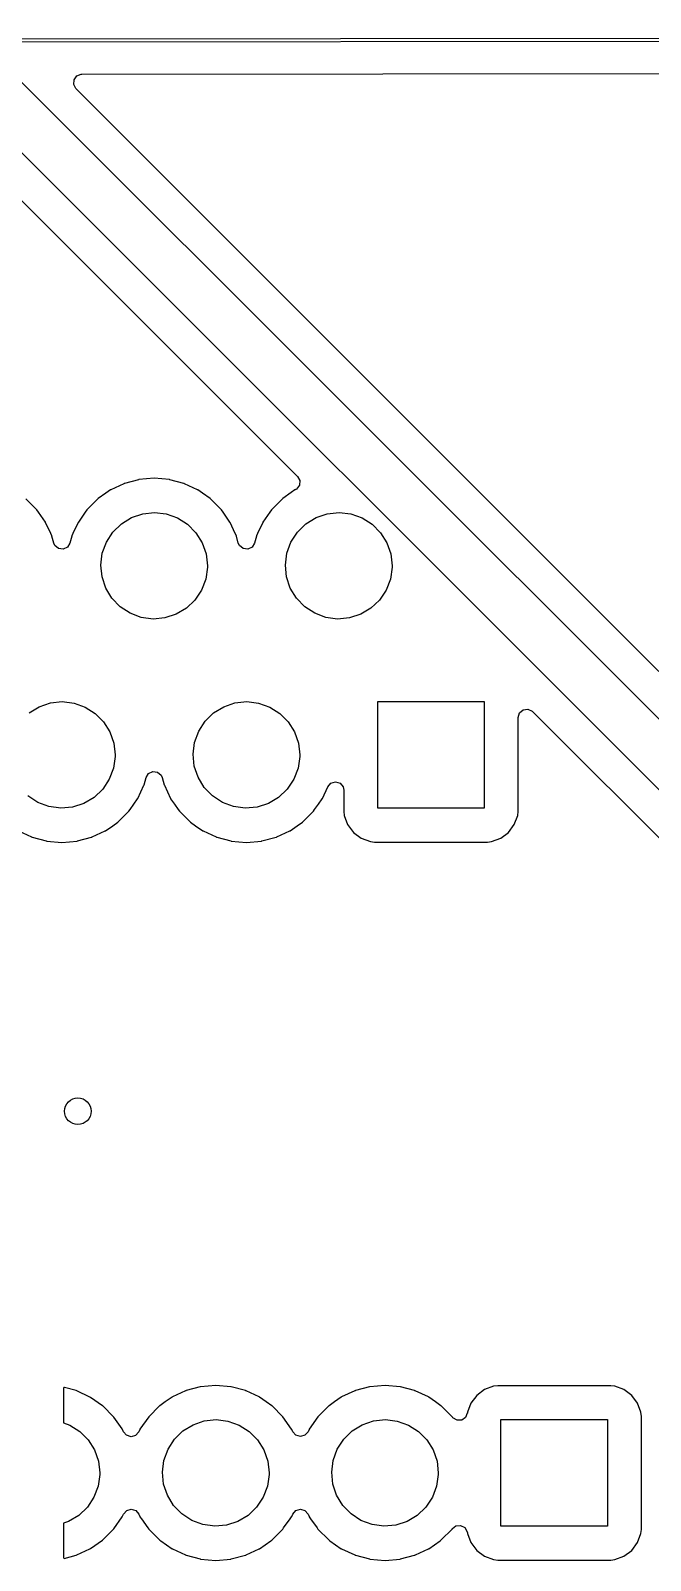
# Model space of a CAD drawing. Extents: x 0.3 to 11.5, y -8.2 to 3.2.
# Drawn here: x 7.088 to 7.454, y -2.123 to -1.219 of the extents above; entities that cross this region are included whole.
import ezdxf

# ---------------------------------------------------------------- set-up
doc = ezdxf.new("R2010")
doc.units = 0
doc.header["$MEASUREMENT"] = 0
doc.layers.add('BLACK', color=7, linetype='CONTINUOUS')

msp = doc.modelspace()

# ---------------------------------------------------------------- linework, layer by layer
at = {"layer": 'BLACK', "linetype": 'CONTINUOUS'}
for p, q in [((1.06674, -1.23051), (11.303, -1.2187)), ((11.302, -1.22067), (1.06772, -1.23248)), ((7.08068, -1.24715), (7.80419, -1.97067)), ((7.1135, -1.25055), (7.1137, -1.24776)), ((7.1137, -1.24776), (7.11537, -1.24552)), ((7.11537, -1.24552), (7.11799, -1.24455)), ((7.11799, -1.24455), (7.11834, -1.24453)), ((7.11834, -1.24453), (9.16775, -1.24217)), ((7.11484, -1.253), (7.1135, -1.25055)), ((7.45933, -1.59749), (7.11484, -1.253)), ((7.78764, -1.99587), (7.06412, -1.27236)), ((7.05729, -1.29383), (7.24568, -1.48223)), ((7.24568, -1.48223), (7.24702, -1.48468)), ((7.13517, -1.49025), (7.13239, -1.4922)), ((7.13537, -1.49016), (7.13517, -1.49025)), ((7.14314, -1.48654), (7.13537, -1.49016)), ((7.13537, -1.49016), (7.13537, -1.49016)), ((7.14334, -1.48645), (7.14314, -1.48654)), ((7.14314, -1.48654), (7.14314, -1.48654)), ((7.14355, -1.48639), (7.14334, -1.48645)), ((7.15184, -1.48417), (7.14355, -1.48639)), ((7.14355, -1.48639), (7.14355, -1.48639)), ((7.15205, -1.48411), (7.15184, -1.48417)), ((7.15184, -1.48417), (7.15184, -1.48417)), ((7.16103, -1.48333), (7.15205, -1.48411)), ((7.17001, -1.48411), (7.16103, -1.48333)), ((7.17022, -1.48417), (7.17001, -1.48411)), ((7.17851, -1.48639), (7.17022, -1.48417)), ((7.17022, -1.48417), (7.17022, -1.48417)), ((7.17871, -1.48645), (7.17851, -1.48639)), ((7.17851, -1.48639), (7.17851, -1.48639)), ((7.17891, -1.48654), (7.17871, -1.48645)), ((7.18669, -1.49016), (7.17891, -1.48654)), ((7.17891, -1.48654), (7.17891, -1.48654)), ((7.18688, -1.49025), (7.18669, -1.49016)), ((7.18669, -1.49016), (7.18669, -1.49016)), ((7.18967, -1.4922), (7.18688, -1.49025)), ((7.24198, -1.49183), (7.23702, -1.4953)), ((7.24423, -1.49025), (7.24198, -1.49183)), ((7.24442, -1.49016), (7.24423, -1.49025)), ((7.24461, -1.49006), (7.24442, -1.49016)), ((7.24515, -1.48971), (7.2446, -1.49004)), ((7.2446, -1.49004), (7.24461, -1.49006)), ((7.24682, -1.48747), (7.24515, -1.48971)), ((7.24702, -1.48468), (7.24682, -1.48747)), ((7.09159, -1.5018), (7.08521, -1.49543)), ((7.12779, -1.49543), (7.12141, -1.5018)), ((7.12796, -1.4953), (7.12779, -1.49543)), ((7.13239, -1.4922), (7.12796, -1.4953)), ((7.12796, -1.4953), (7.12796, -1.4953)), ((7.19409, -1.4953), (7.18967, -1.4922)), ((7.19427, -1.49543), (7.19409, -1.4953)), ((7.19409, -1.4953), (7.19409, -1.4953)), ((7.20064, -1.5018), (7.19427, -1.49543)), ((7.23684, -1.49543), (7.23047, -1.5018)), ((7.23702, -1.4953), (7.23684, -1.49543)), ((7.23702, -1.4953), (7.23702, -1.4953)), ((7.09171, -1.50198), (7.09159, -1.5018)), ((7.09269, -1.50337), (7.09171, -1.50198)), ((7.09171, -1.50198), (7.09171, -1.50198)), ((7.09676, -1.50918), (7.09269, -1.50337)), ((7.09685, -1.50938), (7.09676, -1.50918)), ((7.09994, -1.516), (7.09685, -1.50938)), ((7.09685, -1.50938), (7.09685, -1.50938)), ((7.11615, -1.50938), (7.11306, -1.516)), ((7.11624, -1.50918), (7.11615, -1.50938)), ((7.11615, -1.50938), (7.11615, -1.50938)), ((7.12031, -1.50337), (7.11624, -1.50918)), ((7.12129, -1.50198), (7.12031, -1.50337)), ((7.12141, -1.5018), (7.12129, -1.50198)), ((7.12129, -1.50198), (7.12129, -1.50198)), ((7.14164, -1.51022), (7.14762, -1.50654)), ((7.14762, -1.50654), (7.15426, -1.50428)), ((7.15426, -1.50428), (7.16125, -1.50354)), ((7.16125, -1.50354), (7.16822, -1.50438)), ((7.16822, -1.50438), (7.17483, -1.50673)), ((7.17483, -1.50673), (7.18076, -1.51049)), ((7.20077, -1.50198), (7.20064, -1.5018)), ((7.20174, -1.50337), (7.20077, -1.50198)), ((7.20077, -1.50198), (7.20077, -1.50198)), ((7.20581, -1.50918), (7.20174, -1.50337)), ((7.2059, -1.50938), (7.20581, -1.50918)), ((7.20899, -1.516), (7.2059, -1.50938)), ((7.2059, -1.50938), (7.2059, -1.50938)), ((7.22521, -1.50938), (7.22212, -1.516)), ((7.2253, -1.50918), (7.22521, -1.50938)), ((7.22521, -1.50938), (7.22521, -1.50938)), ((7.22937, -1.50337), (7.2253, -1.50918)), ((7.23034, -1.50198), (7.22937, -1.50337)), ((7.23047, -1.5018), (7.23034, -1.50198)), ((7.23034, -1.50198), (7.23034, -1.50198)), ((7.25069, -1.51022), (7.25667, -1.50654)), ((7.25667, -1.50654), (7.26332, -1.50428)), ((7.26332, -1.50428), (7.2703, -1.50354)), ((7.2703, -1.50354), (7.27727, -1.50438)), ((7.27727, -1.50438), (7.28389, -1.50673)), ((7.28389, -1.50673), (7.28982, -1.51049)), ((7.10057, -1.51735), (7.09994, -1.516)), ((7.10062, -1.51756), (7.10057, -1.51735)), ((7.10171, -1.52161), (7.10062, -1.51756)), ((7.10062, -1.51756), (7.10062, -1.51756)), ((7.11238, -1.51756), (7.11129, -1.52161)), ((7.11243, -1.51735), (7.11238, -1.51756)), ((7.11238, -1.51756), (7.11238, -1.51756)), ((7.11306, -1.516), (7.11243, -1.51735)), ((7.13282, -1.52104), (7.13662, -1.51513)), ((7.13662, -1.51513), (7.14164, -1.51022)), ((7.18076, -1.51049), (7.18571, -1.51548)), ((7.18571, -1.51548), (7.18943, -1.52143)), ((7.20962, -1.51735), (7.20899, -1.516)), ((7.20968, -1.51756), (7.20962, -1.51735)), ((7.21076, -1.52161), (7.20968, -1.51756)), ((7.20968, -1.51756), (7.20968, -1.51756)), ((7.22143, -1.51756), (7.22035, -1.52161)), ((7.22149, -1.51735), (7.22143, -1.51756)), ((7.22143, -1.51756), (7.22143, -1.51756)), ((7.22212, -1.516), (7.22149, -1.51735)), ((7.24187, -1.52104), (7.24567, -1.51513)), ((7.24567, -1.51513), (7.25069, -1.51022)), ((7.28982, -1.51049), (7.29477, -1.51548)), ((7.29477, -1.51548), (7.29849, -1.52143)), ((7.10239, -1.52311), (7.10171, -1.52161)), ((7.10455, -1.52489), (7.10239, -1.52311)), ((7.10732, -1.52522), (7.10455, -1.52489)), ((7.10984, -1.524), (7.10732, -1.52522)), ((7.11129, -1.52161), (7.10984, -1.524)), ((7.12953, -1.5346), (7.13041, -1.52763)), ((7.13041, -1.52763), (7.13282, -1.52104)), ((7.18943, -1.52143), (7.19174, -1.52806)), ((7.19174, -1.52806), (7.19252, -1.53504)), ((7.21145, -1.52311), (7.21076, -1.52161)), ((7.2136, -1.52489), (7.21145, -1.52311)), ((7.21638, -1.52522), (7.2136, -1.52489)), ((7.21889, -1.524), (7.21638, -1.52522)), ((7.22035, -1.52161), (7.21889, -1.524)), ((7.23859, -1.5346), (7.23947, -1.52763)), ((7.23947, -1.52763), (7.24187, -1.52104)), ((7.29849, -1.52143), (7.3008, -1.52806)), ((7.3008, -1.52806), (7.30158, -1.53504)), ((7.13022, -1.54159), (7.12953, -1.5346)), ((7.19251, -1.53592), (7.19153, -1.54287)), ((7.19252, -1.53504), (7.19251, -1.53592)), ((7.23927, -1.54159), (7.23859, -1.5346)), ((7.30157, -1.53592), (7.30059, -1.54287)), ((7.30158, -1.53504), (7.30157, -1.53592)), ((7.13244, -1.54825), (7.13022, -1.54159)), ((7.19153, -1.54287), (7.18904, -1.54944)), ((7.24149, -1.54825), (7.23927, -1.54159)), ((7.30059, -1.54287), (7.2981, -1.54944)), ((7.13607, -1.55426), (7.13244, -1.54825)), ((7.14095, -1.55931), (7.13607, -1.55426)), ((7.18515, -1.55528), (7.18007, -1.56013)), ((7.18904, -1.54944), (7.18515, -1.55528)), ((7.24513, -1.55426), (7.24149, -1.54825)), ((7.25001, -1.55931), (7.24513, -1.55426)), ((7.29421, -1.55528), (7.28913, -1.56013)), ((7.2981, -1.54944), (7.29421, -1.55528)), ((7.14683, -1.56315), (7.14095, -1.55931)), ((7.15341, -1.5656), (7.14683, -1.56315)), ((7.17404, -1.56372), (7.16736, -1.56589)), ((7.18007, -1.56013), (7.17404, -1.56372)), ((7.25588, -1.56315), (7.25001, -1.55931)), ((7.26246, -1.5656), (7.25588, -1.56315)), ((7.28309, -1.56372), (7.27642, -1.56589)), ((7.28913, -1.56013), (7.28309, -1.56372)), ((7.16037, -1.56653), (7.15341, -1.5656)), ((7.16736, -1.56589), (7.16037, -1.56653)), ((7.26942, -1.56653), (7.26246, -1.5656)), ((7.27642, -1.56589), (7.26942, -1.56653)), ((7.08711, -1.62203), (7.09309, -1.61835)), ((7.09309, -1.61835), (7.09974, -1.61609)), ((7.09974, -1.61609), (7.10672, -1.61536)), ((7.10672, -1.61536), (7.11369, -1.61619)), ((7.11369, -1.61619), (7.12031, -1.61854)), ((7.12031, -1.61854), (7.12624, -1.6223)), ((7.19616, -1.62203), (7.20214, -1.61835)), ((7.20214, -1.61835), (7.20879, -1.61609)), ((7.20879, -1.61609), (7.21577, -1.61536)), ((7.21577, -1.61536), (7.22275, -1.61619)), ((7.22275, -1.61619), (7.22936, -1.61854)), ((7.22936, -1.61854), (7.23529, -1.6223)), ((7.29311, -1.67835), (7.29311, -1.61535)), ((7.29311, -1.61535), (7.35611, -1.61535)), ((7.35611, -1.61535), (7.35611, -1.67835)), ((7.12624, -1.6223), (7.13118, -1.62729)), ((7.13118, -1.62729), (7.1349, -1.63324)), ((7.18734, -1.63285), (7.19115, -1.62694)), ((7.19115, -1.62694), (7.19616, -1.62203)), ((7.23529, -1.6223), (7.24024, -1.62729)), ((7.24024, -1.62729), (7.24396, -1.63324)), ((7.37613, -1.62465), (7.37691, -1.62197)), ((7.37613, -1.68024), (7.37613, -1.62465)), ((7.37691, -1.62197), (7.37903, -1.62014)), ((7.37903, -1.62014), (7.38179, -1.61974)), ((7.38179, -1.61974), (7.38434, -1.6209)), ((7.38434, -1.6209), (7.38459, -1.62114)), ((7.38459, -1.62114), (7.77127, -2.00782)), ((7.1349, -1.63324), (7.13721, -1.63987)), ((7.18494, -1.63944), (7.18734, -1.63285)), ((7.24396, -1.63324), (7.24627, -1.63987)), ((7.13721, -1.63987), (7.138, -1.64685)), ((7.18406, -1.64641), (7.18494, -1.63944)), ((7.24627, -1.63987), (7.24705, -1.64685)), ((7.13701, -1.65468), (7.13451, -1.66125)), ((7.13798, -1.64773), (7.13701, -1.65468)), ((7.138, -1.64685), (7.13798, -1.64773)), ((7.18475, -1.6534), (7.18406, -1.64641)), ((7.18696, -1.66006), (7.18475, -1.6534)), ((7.24606, -1.65468), (7.24357, -1.66125)), ((7.24704, -1.64773), (7.24606, -1.65468)), ((7.24705, -1.64685), (7.24704, -1.64773)), ((7.13451, -1.66125), (7.13063, -1.6671)), ((7.15509, -1.66454), (7.15568, -1.66236)), ((7.15568, -1.66236), (7.15624, -1.66027)), ((7.15624, -1.66027), (7.15769, -1.65789)), ((7.15769, -1.65789), (7.1602, -1.65667)), ((7.1602, -1.65667), (7.16298, -1.657)), ((7.16298, -1.657), (7.16514, -1.65878)), ((7.16514, -1.65878), (7.16582, -1.66027)), ((7.16582, -1.66027), (7.16638, -1.66236)), ((7.16638, -1.66236), (7.16696, -1.66454)), ((7.1906, -1.66607), (7.18696, -1.66006)), ((7.24357, -1.66125), (7.23968, -1.6671)), ((7.26364, -1.66563), (7.26549, -1.66354)), ((7.26549, -1.66354), (7.26817, -1.66277)), ((7.26817, -1.66277), (7.27085, -1.66358)), ((7.27085, -1.66358), (7.27266, -1.6657)), ((7.0923, -1.67496), (7.08642, -1.67112)), ((7.12554, -1.67194), (7.11951, -1.67553)), ((7.13063, -1.6671), (7.12554, -1.67194)), ((7.14902, -1.67594), (7.15128, -1.67271)), ((7.15128, -1.67271), (7.15138, -1.67251)), ((7.15138, -1.67251), (7.155, -1.66473)), ((7.15138, -1.67251), (7.15138, -1.67251)), ((7.155, -1.66473), (7.15509, -1.66454)), ((7.155, -1.66473), (7.155, -1.66473)), ((7.16696, -1.66454), (7.16705, -1.66473)), ((7.16705, -1.66473), (7.16705, -1.66473)), ((7.16705, -1.66473), (7.17068, -1.67251)), ((7.17068, -1.67251), (7.17068, -1.67251)), ((7.17068, -1.67251), (7.17077, -1.67271)), ((7.17077, -1.67271), (7.17304, -1.67594)), ((7.19548, -1.67112), (7.1906, -1.66607)), ((7.20135, -1.67496), (7.19548, -1.67112)), ((7.2346, -1.67194), (7.22857, -1.67553)), ((7.23968, -1.6671), (7.2346, -1.67194)), ((7.25807, -1.67594), (7.26034, -1.67271)), ((7.26034, -1.67271), (7.26043, -1.67251)), ((7.26043, -1.67251), (7.26364, -1.66563)), ((7.26043, -1.67251), (7.26043, -1.67251)), ((7.27266, -1.6657), (7.27309, -1.66773)), ((7.27309, -1.66773), (7.27309, -1.68024)), ((7.09888, -1.67741), (7.0923, -1.67496)), ((7.10584, -1.67834), (7.09888, -1.67741)), ((7.11283, -1.6777), (7.10584, -1.67834)), ((7.11951, -1.67553), (7.11283, -1.6777)), ((7.13974, -1.68646), (7.14611, -1.68009)), ((7.14611, -1.68009), (7.14676, -1.67916)), ((7.14676, -1.67916), (7.14902, -1.67594)), ((7.17304, -1.67594), (7.17529, -1.67916)), ((7.17529, -1.67916), (7.17594, -1.68009)), ((7.17594, -1.68009), (7.18231, -1.68646)), ((7.20794, -1.67741), (7.20135, -1.67496)), ((7.2149, -1.67834), (7.20794, -1.67741)), ((7.22189, -1.6777), (7.2149, -1.67834)), ((7.22857, -1.67553), (7.22189, -1.6777)), ((7.2488, -1.68646), (7.25517, -1.68009)), ((7.25517, -1.68009), (7.25582, -1.67916)), ((7.25582, -1.67916), (7.25807, -1.67594)), ((7.27309, -1.68024), (7.27336, -1.68269)), ((7.35611, -1.67835), (7.29311, -1.67835)), ((7.37586, -1.68269), (7.37613, -1.68024)), ((7.13236, -1.69163), (7.13655, -1.6887)), ((7.13655, -1.6887), (7.13956, -1.68659)), ((7.13956, -1.68659), (7.13974, -1.68646)), ((7.13956, -1.68659), (7.13956, -1.68659)), ((7.18231, -1.68646), (7.18249, -1.68659)), ((7.18249, -1.68659), (7.18249, -1.68659)), ((7.18249, -1.68659), (7.18551, -1.6887)), ((7.18551, -1.6887), (7.1897, -1.69163)), ((7.24141, -1.69163), (7.2456, -1.6887)), ((7.2456, -1.6887), (7.24862, -1.68659)), ((7.24862, -1.68659), (7.2488, -1.68646)), ((7.24862, -1.68659), (7.24862, -1.68659)), ((7.27336, -1.68269), (7.27537, -1.68806)), ((7.27537, -1.68806), (7.27881, -1.69265)), ((7.37041, -1.69265), (7.37385, -1.68806)), ((7.37385, -1.68806), (7.37586, -1.68269)), ((7.08084, -1.69173), (7.08862, -1.69535)), ((7.08862, -1.69535), (7.08881, -1.69544)), ((7.08881, -1.69544), (7.08902, -1.6955)), ((7.08902, -1.6955), (7.08902, -1.6955)), ((7.08902, -1.6955), (7.09731, -1.69772)), ((7.09731, -1.69772), (7.09731, -1.69772)), ((7.09731, -1.69772), (7.09752, -1.69778)), ((7.09752, -1.69778), (7.1065, -1.69856)), ((7.1065, -1.69856), (7.11548, -1.69778)), ((7.11548, -1.69778), (7.11569, -1.69772)), ((7.11569, -1.69772), (7.12398, -1.6955)), ((7.11569, -1.69772), (7.11569, -1.69772)), ((7.12398, -1.6955), (7.12419, -1.69544)), ((7.12398, -1.6955), (7.12398, -1.6955)), ((7.12419, -1.69544), (7.12438, -1.69535)), ((7.12438, -1.69535), (7.13216, -1.69173)), ((7.13216, -1.69173), (7.13236, -1.69163)), ((7.13216, -1.69173), (7.13216, -1.69173)), ((7.1897, -1.69163), (7.18989, -1.69173)), ((7.18989, -1.69173), (7.1899, -1.69173)), ((7.1899, -1.69173), (7.19767, -1.69535)), ((7.19767, -1.69535), (7.19787, -1.69544)), ((7.19787, -1.69544), (7.19808, -1.6955)), ((7.19808, -1.6955), (7.19808, -1.6955)), ((7.19808, -1.6955), (7.20637, -1.69772)), ((7.20637, -1.69772), (7.20637, -1.69772)), ((7.20637, -1.69772), (7.20658, -1.69778)), ((7.20658, -1.69778), (7.21556, -1.69856)), ((7.21556, -1.69856), (7.22453, -1.69778)), ((7.22453, -1.69778), (7.22474, -1.69772)), ((7.22474, -1.69772), (7.23303, -1.6955)), ((7.22474, -1.69772), (7.22474, -1.69772)), ((7.23303, -1.6955), (7.23324, -1.69544)), ((7.23303, -1.6955), (7.23303, -1.6955)), ((7.23324, -1.69544), (7.23344, -1.69535)), ((7.23344, -1.69535), (7.24122, -1.69173)), ((7.24122, -1.69173), (7.24141, -1.69163)), ((7.24122, -1.69173), (7.24122, -1.69173)), ((7.27881, -1.69265), (7.2834, -1.69609)), ((7.2834, -1.69609), (7.28877, -1.6981)), ((7.28877, -1.6981), (7.29122, -1.69837)), ((7.29122, -1.69837), (7.358, -1.69837)), ((7.358, -1.69837), (7.36045, -1.6981)), ((7.36045, -1.6981), (7.36582, -1.69609)), ((7.36582, -1.69609), (7.37041, -1.69265)), ((7.10758, -2.02082), (7.10744, -2.02114)), ((7.10744, -2.02114), (7.10744, -2.0416)), ((7.10813, -2.02081), (7.10758, -2.02082)), ((7.11492, -2.02263), (7.10813, -2.02081)), ((7.11532, -2.02278), (7.11492, -2.02263)), ((7.12309, -2.0264), (7.11532, -2.02278)), ((7.17956, -2.02276), (7.17178, -2.02638)), ((7.17976, -2.02267), (7.17956, -2.02276)), ((7.17956, -2.02276), (7.17956, -2.02276)), ((7.17997, -2.02261), (7.17976, -2.02267)), ((7.18826, -2.02039), (7.17997, -2.02261)), ((7.17997, -2.02261), (7.17997, -2.02261)), ((7.18847, -2.02033), (7.18826, -2.02039)), ((7.18826, -2.02039), (7.18826, -2.02039)), ((7.19744, -2.01955), (7.18847, -2.02033)), ((7.20642, -2.02033), (7.19744, -2.01955)), ((7.20663, -2.02039), (7.20642, -2.02033)), ((7.21492, -2.02261), (7.20663, -2.02039)), ((7.20663, -2.02039), (7.20663, -2.02039)), ((7.21513, -2.02267), (7.21492, -2.02261)), ((7.21492, -2.02261), (7.21492, -2.02261)), ((7.21533, -2.02276), (7.21513, -2.02267)), ((7.2231, -2.02638), (7.21533, -2.02276)), ((7.21533, -2.02276), (7.21533, -2.02276)), ((7.27956, -2.02276), (7.27178, -2.02638)), ((7.27976, -2.02267), (7.27956, -2.02276)), ((7.27956, -2.02276), (7.27956, -2.02276)), ((7.27997, -2.02261), (7.27976, -2.02267)), ((7.28826, -2.02039), (7.27997, -2.02261)), ((7.27997, -2.02261), (7.27997, -2.02261)), ((7.28847, -2.02033), (7.28826, -2.02039)), ((7.28826, -2.02039), (7.28826, -2.02039)), ((7.29744, -2.01955), (7.28847, -2.02033)), ((7.30642, -2.02033), (7.29744, -2.01955)), ((7.30663, -2.02039), (7.30642, -2.02033)), ((7.31492, -2.02261), (7.30663, -2.02039)), ((7.30663, -2.02039), (7.30663, -2.02039)), ((7.31513, -2.02267), (7.31492, -2.02261)), ((7.31492, -2.02261), (7.31492, -2.02261)), ((7.31533, -2.02276), (7.31513, -2.02267)), ((7.3231, -2.02638), (7.31533, -2.02276)), ((7.31533, -2.02276), (7.31533, -2.02276)), ((7.35165, -2.02546), (7.34821, -2.03005)), ((7.35624, -2.02202), (7.35165, -2.02546)), ((7.36161, -2.02001), (7.35624, -2.02202)), ((7.36405, -2.01974), (7.36161, -2.02001)), ((7.43084, -2.01974), (7.36405, -2.01974)), ((7.43328, -2.02001), (7.43084, -2.01974)), ((7.43865, -2.02202), (7.43328, -2.02001)), ((7.44324, -2.02546), (7.43865, -2.02202)), ((7.44668, -2.03005), (7.44324, -2.02546)), ((7.12347, -2.02662), (7.12309, -2.0264)), ((7.13049, -2.03154), (7.12347, -2.02662)), ((7.13083, -2.03181), (7.13049, -2.03154)), ((7.13689, -2.03788), (7.13083, -2.03181)), ((7.1642, -2.03165), (7.15783, -2.03802)), ((7.16438, -2.03152), (7.1642, -2.03165)), ((7.16761, -2.02926), (7.16438, -2.03152)), ((7.16438, -2.03152), (7.16438, -2.03152)), ((7.17159, -2.02648), (7.16761, -2.02926)), ((7.17178, -2.02638), (7.17159, -2.02648)), ((7.17178, -2.02638), (7.17178, -2.02638)), ((7.2233, -2.02648), (7.2231, -2.02638)), ((7.2231, -2.02638), (7.2231, -2.02638)), ((7.22728, -2.02926), (7.2233, -2.02648)), ((7.23051, -2.03152), (7.22728, -2.02926)), ((7.23069, -2.03165), (7.23051, -2.03152)), ((7.23051, -2.03152), (7.23051, -2.03152)), ((7.23706, -2.03802), (7.23069, -2.03165)), ((7.2642, -2.03165), (7.25783, -2.03802)), ((7.26438, -2.03152), (7.2642, -2.03165)), ((7.26761, -2.02926), (7.26438, -2.03152)), ((7.26438, -2.03152), (7.26438, -2.03152)), ((7.27159, -2.02648), (7.26761, -2.02926)), ((7.27178, -2.02638), (7.27159, -2.02648)), ((7.27178, -2.02638), (7.27178, -2.02638)), ((7.3233, -2.02648), (7.3231, -2.02638)), ((7.3231, -2.02638), (7.3231, -2.02638)), ((7.32728, -2.02926), (7.3233, -2.02648)), ((7.33051, -2.03152), (7.32728, -2.02926)), ((7.33069, -2.03165), (7.33051, -2.03152)), ((7.33051, -2.03152), (7.33051, -2.03152)), ((7.33706, -2.03802), (7.33069, -2.03165)), ((7.34821, -2.03005), (7.3462, -2.03542)), ((7.44869, -2.03542), (7.44668, -2.03005)), ((7.10744, -2.0416), (7.11125, -2.04295)), ((7.11125, -2.04295), (7.11718, -2.04671)), ((7.13717, -2.03821), (7.13689, -2.03788)), ((7.14209, -2.04524), (7.13717, -2.03821)), ((7.15783, -2.03802), (7.15266, -2.0454)), ((7.17805, -2.04644), (7.18403, -2.04276)), ((7.18403, -2.04276), (7.19068, -2.0405)), ((7.19068, -2.0405), (7.19766, -2.03976)), ((7.19766, -2.03976), (7.20464, -2.0406)), ((7.20464, -2.0406), (7.21125, -2.04295)), ((7.21125, -2.04295), (7.21718, -2.04671)), ((7.24223, -2.0454), (7.23706, -2.03802)), ((7.25783, -2.03802), (7.25266, -2.0454)), ((7.27805, -2.04644), (7.28403, -2.04276)), ((7.28403, -2.04276), (7.29068, -2.0405)), ((7.29068, -2.0405), (7.29766, -2.03976)), ((7.29766, -2.03976), (7.30464, -2.0406)), ((7.30464, -2.0406), (7.31125, -2.04295)), ((7.31125, -2.04295), (7.31718, -2.04671)), ((7.33718, -2.0382), (7.33706, -2.03802)), ((7.33731, -2.03835), (7.33718, -2.0382)), ((7.33758, -2.03869), (7.33731, -2.03835)), ((7.33999, -2.04012), (7.33758, -2.03869)), ((7.34278, -2.04002), (7.33999, -2.04012)), ((7.34508, -2.03843), (7.34278, -2.04002)), ((7.34607, -2.03603), (7.34508, -2.03843)), ((7.34609, -2.03603), (7.34607, -2.03603)), ((7.34611, -2.03593), (7.34609, -2.03603)), ((7.34615, -2.03585), (7.34611, -2.03593)), ((7.3462, -2.03542), (7.34615, -2.03585)), ((7.36595, -2.10276), (7.36595, -2.03976)), ((7.36595, -2.03976), (7.42894, -2.03976)), ((7.42894, -2.03976), (7.42894, -2.10276)), ((7.44896, -2.03787), (7.44869, -2.03542)), ((7.44896, -2.10465), (7.44896, -2.03787)), ((7.11718, -2.04671), (7.12213, -2.0517)), ((7.12213, -2.0517), (7.12585, -2.05765)), ((7.1423, -2.04561), (7.14209, -2.04524)), ((7.14294, -2.04697), (7.1423, -2.04561)), ((7.14472, -2.04903), (7.14294, -2.04697)), ((7.14739, -2.04983), (7.14472, -2.04903)), ((7.15008, -2.04907), (7.14739, -2.04983)), ((7.15193, -2.04697), (7.15008, -2.04907)), ((7.15257, -2.0456), (7.15193, -2.04697)), ((7.15266, -2.0454), (7.15257, -2.0456)), ((7.15257, -2.0456), (7.15257, -2.0456)), ((7.16923, -2.05726), (7.17304, -2.05135)), ((7.17304, -2.05135), (7.17805, -2.04644)), ((7.21718, -2.04671), (7.22213, -2.0517)), ((7.22213, -2.0517), (7.22585, -2.05765)), ((7.24232, -2.0456), (7.24223, -2.0454)), ((7.24295, -2.04695), (7.24232, -2.0456)), ((7.24232, -2.0456), (7.24232, -2.0456)), ((7.24473, -2.049), (7.24295, -2.04695)), ((7.24741, -2.04981), (7.24473, -2.049)), ((7.25009, -2.04904), (7.24741, -2.04981)), ((7.25194, -2.04695), (7.25009, -2.04904)), ((7.25257, -2.0456), (7.25194, -2.04695)), ((7.25266, -2.0454), (7.25257, -2.0456)), ((7.25257, -2.0456), (7.25257, -2.0456)), ((7.26923, -2.05726), (7.27304, -2.05135)), ((7.27304, -2.05135), (7.27805, -2.04644)), ((7.31718, -2.04671), (7.32213, -2.0517)), ((7.32213, -2.0517), (7.32585, -2.05765)), ((7.12585, -2.05765), (7.12816, -2.06428)), ((7.16683, -2.06385), (7.16923, -2.05726)), ((7.22585, -2.05765), (7.22816, -2.06428)), ((7.26683, -2.06385), (7.26923, -2.05726)), ((7.32585, -2.05765), (7.32816, -2.06428)), ((7.12816, -2.06428), (7.12894, -2.07126)), ((7.16595, -2.07082), (7.16683, -2.06385)), ((7.22816, -2.06428), (7.22894, -2.07126)), ((7.26595, -2.07082), (7.26683, -2.06385)), ((7.32816, -2.06428), (7.32894, -2.07126)), ((7.12795, -2.07909), (7.12546, -2.08566)), ((7.12893, -2.07214), (7.12795, -2.07909)), ((7.12894, -2.07126), (7.12893, -2.07214)), ((7.16664, -2.07781), (7.16595, -2.07082)), ((7.16885, -2.08447), (7.16664, -2.07781)), ((7.22795, -2.07909), (7.22546, -2.08566)), ((7.22893, -2.07214), (7.22795, -2.07909)), ((7.22894, -2.07126), (7.22893, -2.07214)), ((7.26664, -2.07781), (7.26595, -2.07082)), ((7.26885, -2.08447), (7.26664, -2.07781)), ((7.32795, -2.07909), (7.32546, -2.08566)), ((7.32893, -2.07214), (7.32795, -2.07909)), ((7.32894, -2.07126), (7.32893, -2.07214)), ((7.12546, -2.08566), (7.12157, -2.09151)), ((7.17249, -2.09048), (7.16885, -2.08447)), ((7.22546, -2.08566), (7.22157, -2.09151)), ((7.27249, -2.09048), (7.26885, -2.08447)), ((7.32546, -2.08566), (7.32157, -2.09151)), ((7.11649, -2.09635), (7.11046, -2.09994)), ((7.12157, -2.09151), (7.11649, -2.09635)), ((7.13717, -2.10431), (7.14209, -2.09728)), ((7.14209, -2.09728), (7.1423, -2.09691)), ((7.1423, -2.09691), (7.14294, -2.09555)), ((7.14294, -2.09555), (7.14479, -2.09345)), ((7.14479, -2.09345), (7.14747, -2.09269)), ((7.14747, -2.09269), (7.15015, -2.09349)), ((7.15015, -2.09349), (7.15193, -2.09555)), ((7.15193, -2.09555), (7.15257, -2.09692)), ((7.15257, -2.09692), (7.15257, -2.09692)), ((7.15257, -2.09692), (7.15266, -2.09712)), ((7.15266, -2.09712), (7.15349, -2.09831)), ((7.17737, -2.09553), (7.17249, -2.09048)), ((7.18324, -2.09937), (7.17737, -2.09553)), ((7.21649, -2.09635), (7.21046, -2.09994)), ((7.22157, -2.09151), (7.21649, -2.09635)), ((7.2414, -2.09831), (7.24223, -2.09712)), ((7.24223, -2.09712), (7.24232, -2.09692)), ((7.24232, -2.09692), (7.24295, -2.09557)), ((7.24232, -2.09692), (7.24232, -2.09692)), ((7.24295, -2.09557), (7.2448, -2.09347)), ((7.2448, -2.09347), (7.24748, -2.09271)), ((7.24748, -2.09271), (7.25016, -2.09352)), ((7.25016, -2.09352), (7.25194, -2.09557)), ((7.25194, -2.09557), (7.25257, -2.09692)), ((7.25257, -2.09692), (7.25257, -2.09692)), ((7.25257, -2.09692), (7.25266, -2.09712)), ((7.25266, -2.09712), (7.25349, -2.09831)), ((7.27737, -2.09553), (7.27249, -2.09048)), ((7.28324, -2.09937), (7.27737, -2.09553)), ((7.31649, -2.09635), (7.31046, -2.09994)), ((7.32157, -2.09151), (7.31649, -2.09635)), ((7.11046, -2.09994), (7.10744, -2.10092)), ((7.10744, -2.10092), (7.10744, -2.12118)), ((7.13083, -2.11071), (7.13689, -2.10464)), ((7.13689, -2.10464), (7.13717, -2.10431)), ((7.15349, -2.09831), (7.15735, -2.10381)), ((7.15735, -2.10381), (7.15783, -2.1045)), ((7.15783, -2.1045), (7.1642, -2.11087)), ((7.18983, -2.10182), (7.18324, -2.09937)), ((7.19679, -2.10275), (7.18983, -2.10182)), ((7.20378, -2.10211), (7.19679, -2.10275)), ((7.21046, -2.09994), (7.20378, -2.10211)), ((7.23069, -2.11087), (7.23706, -2.1045)), ((7.23706, -2.1045), (7.23754, -2.10381)), ((7.23754, -2.10381), (7.2414, -2.09831)), ((7.25349, -2.09831), (7.25735, -2.10381)), ((7.25735, -2.10381), (7.25783, -2.1045)), ((7.25783, -2.1045), (7.2642, -2.11087)), ((7.28983, -2.10182), (7.28324, -2.09937)), ((7.29679, -2.10275), (7.28983, -2.10182)), ((7.30378, -2.10211), (7.29679, -2.10275)), ((7.31046, -2.09994), (7.30378, -2.10211)), ((7.33069, -2.11087), (7.33706, -2.1045)), ((7.33706, -2.1045), (7.33718, -2.10432)), ((7.33718, -2.10432), (7.33732, -2.10416)), ((7.33732, -2.10416), (7.33737, -2.10419)), ((7.33737, -2.10419), (7.33934, -2.10262)), ((7.33934, -2.10262), (7.34212, -2.10233)), ((7.34212, -2.10233), (7.34461, -2.10359)), ((7.34461, -2.10359), (7.34603, -2.106)), ((7.34603, -2.106), (7.34615, -2.10667)), ((7.34615, -2.10667), (7.3462, -2.1071)), ((7.42894, -2.10276), (7.36595, -2.10276)), ((7.44869, -2.1071), (7.44896, -2.10465)), ((7.12309, -2.11612), (7.12347, -2.1159)), ((7.12347, -2.1159), (7.13049, -2.11098)), ((7.13049, -2.11098), (7.13083, -2.11071)), ((7.1642, -2.11087), (7.16438, -2.111)), ((7.16438, -2.111), (7.16438, -2.111)), ((7.16438, -2.111), (7.16488, -2.11135)), ((7.16488, -2.11135), (7.17159, -2.11604)), ((7.2233, -2.11604), (7.23001, -2.11135)), ((7.23001, -2.11135), (7.23051, -2.111)), ((7.23051, -2.111), (7.23069, -2.11087)), ((7.23051, -2.111), (7.23051, -2.111)), ((7.2642, -2.11087), (7.26438, -2.111)), ((7.26438, -2.111), (7.26438, -2.111)), ((7.26438, -2.111), (7.26488, -2.11135)), ((7.26488, -2.11135), (7.27159, -2.11604)), ((7.3233, -2.11604), (7.33001, -2.11135)), ((7.33001, -2.11135), (7.33051, -2.111)), ((7.33051, -2.111), (7.33069, -2.11087)), ((7.33051, -2.111), (7.33051, -2.111)), ((7.3462, -2.1071), (7.34821, -2.11247)), ((7.34821, -2.11247), (7.35165, -2.11706)), ((7.44324, -2.11706), (7.44668, -2.11247)), ((7.44668, -2.11247), (7.44869, -2.1071)), ((7.10744, -2.12118), (7.1076, -2.12171)), ((7.1076, -2.12171), (7.10794, -2.12176)), ((7.10794, -2.12176), (7.11492, -2.11989)), ((7.11492, -2.11989), (7.11532, -2.11974)), ((7.11532, -2.11974), (7.12309, -2.11612)), ((7.17159, -2.11604), (7.17178, -2.11614)), ((7.17178, -2.11614), (7.17178, -2.11614)), ((7.17178, -2.11614), (7.17952, -2.11974)), ((7.17952, -2.11974), (7.17976, -2.11985)), ((7.17976, -2.11985), (7.17997, -2.11991)), ((7.17997, -2.11991), (7.17997, -2.11991)), ((7.17997, -2.11991), (7.18826, -2.12213)), ((7.18826, -2.12213), (7.18826, -2.12213)), ((7.18826, -2.12213), (7.18847, -2.12219)), ((7.18847, -2.12219), (7.19744, -2.12297)), ((7.19744, -2.12297), (7.20642, -2.12219)), ((7.20642, -2.12219), (7.20663, -2.12213)), ((7.20663, -2.12213), (7.21492, -2.11991)), ((7.20663, -2.12213), (7.20663, -2.12213)), ((7.21492, -2.11991), (7.21513, -2.11985)), ((7.21492, -2.11991), (7.21492, -2.11991)), ((7.21513, -2.11985), (7.21537, -2.11974)), ((7.21537, -2.11974), (7.2231, -2.11614)), ((7.2231, -2.11614), (7.2233, -2.11604)), ((7.2231, -2.11614), (7.2231, -2.11614)), ((7.27159, -2.11604), (7.27178, -2.11614)), ((7.27178, -2.11614), (7.27178, -2.11614)), ((7.27178, -2.11614), (7.27952, -2.11974)), ((7.27952, -2.11974), (7.27976, -2.11985)), ((7.27976, -2.11985), (7.27997, -2.11991)), ((7.27997, -2.11991), (7.27997, -2.11991)), ((7.27997, -2.11991), (7.28826, -2.12213)), ((7.28826, -2.12213), (7.28826, -2.12213)), ((7.28826, -2.12213), (7.28847, -2.12219)), ((7.28847, -2.12219), (7.29744, -2.12297)), ((7.29744, -2.12297), (7.30642, -2.12219)), ((7.30642, -2.12219), (7.30663, -2.12213)), ((7.30663, -2.12213), (7.31492, -2.11991)), ((7.30663, -2.12213), (7.30663, -2.12213)), ((7.31492, -2.11991), (7.31513, -2.11985)), ((7.31492, -2.11991), (7.31492, -2.11991)), ((7.31513, -2.11985), (7.31537, -2.11974)), ((7.31537, -2.11974), (7.3231, -2.11614)), ((7.3231, -2.11614), (7.3233, -2.11604)), ((7.3231, -2.11614), (7.3231, -2.11614)), ((7.35165, -2.11706), (7.35624, -2.1205)), ((7.35624, -2.1205), (7.36161, -2.12251)), ((7.36161, -2.12251), (7.36405, -2.12278)), ((7.36405, -2.12278), (7.43084, -2.12278)), ((7.43084, -2.12278), (7.43328, -2.12251)), ((7.43328, -2.12251), (7.43865, -2.1205)), ((7.43865, -2.1205), (7.44324, -2.11706))]:
    msp.add_line(p, q, dxfattribs=at)
at = {"layer": 'BLACK'}
msp.add_circle((7.11595, -1.85748), 0.00787, dxfattribs=at)

doc.saveas('drawing.dxf')
